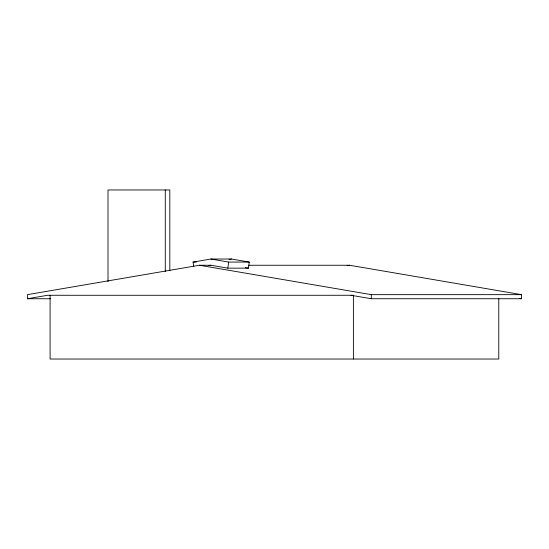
<?xml version="1.0" encoding="UTF-8"?>
<svg xmlns="http://www.w3.org/2000/svg" width="549" height="549" viewBox="0 0 549 549"><rect width="100%" height="100%" fill="white"/><g stroke="black" fill="none" stroke-linecap="round" stroke-linejoin="round"><path stroke-width="0.82" d="M227.835 268.152L228.686 262.072L249.287 262.072L248.443 268.152L227.835 268.152L210.885 265.256L199.376 265.256L27.45 294.655L27.45 298.738L50.563 298.738M208.462 265.675L210.885 265.256M193.722 266.649L193.083 262.072L210.885 259.025L231.486 259.025L249.287 262.072M229.063 259.444L231.486 259.025M27.45 298.738L47.722 295.273L353.391 295.273L353.391 359.032M347.098 265.689L349.624 265.256L521.55 294.655L521.55 298.738L371.296 298.738L351.024 295.273M193.083 262.072L196.377 262.072M248.608 265.256L349.624 265.256M199.376 265.256L371.296 294.655L521.55 294.655M519.862 298.45L521.55 298.738M210.885 259.025L228.686 262.072M245.211 267.603L248.443 268.152M498.78 298.67L498.78 359.032L50.089 359.032L50.089 295.273M371.296 294.655L371.296 298.738M169.813 270.822L169.813 189.968L108.009 189.968L108.009 281.685M165.276 189.968L165.276 271.673"/></g></svg>
